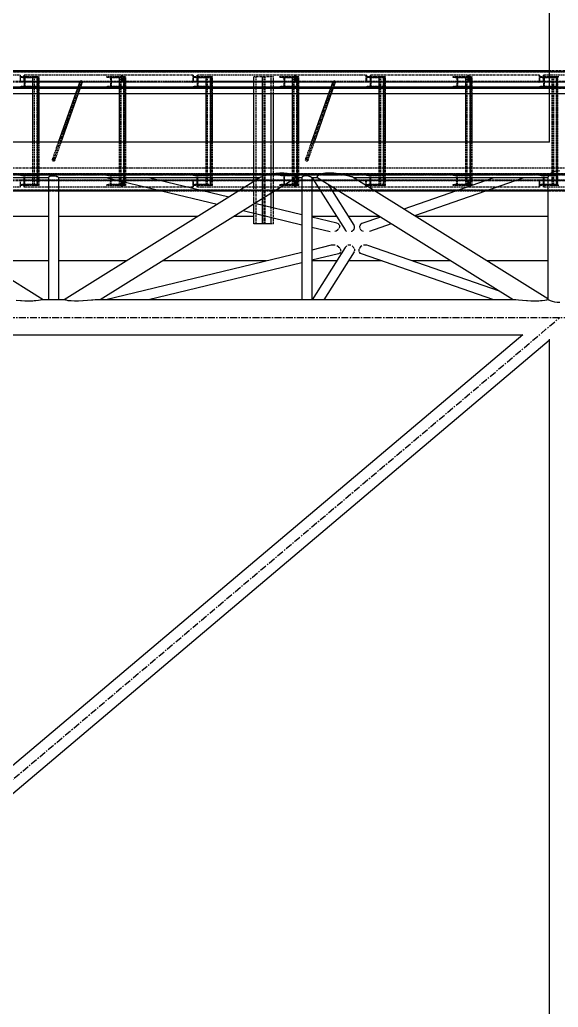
# Model space of a CAD drawing. Header units: millimetres. Extents: x 5143 to 30813, y 232 to 21408.
# Drawn here: x 9479 to 10095, y 16503 to 17630 of the extents above; entities that cross this region are included whole.
import ezdxf

# ---------------------------------------------------------------- set-up
doc = ezdxf.new("R2010")
doc.units = ezdxf.units.MM
doc.header["$LTSCALE"] = 0.25
for name, pattern in [('CENTER', [50.8, 31.75, -6.35, 6.35, -6.35]), ('XKITLINE00', [0]), ('XKITLINE02', [4, 2, -2]), ('XKITLINE03', [6, 3, -1, 1, -1])]:
    doc.linetypes.add(name, pattern=pattern)

msp = doc.modelspace()

# ---------------------------------------------------------------- linework, layer by layer
at = {"color": 8, "linetype": 'XKITLINE00'}
for p, q in [((10084.2, 18911), (10084.2, 17490.6)), ((10084.5, 17490.6), (9008.6, 17490.6)), ((10090.5, 17457), (10087.9, 17456)), ((10090.7, 17457.1), (10090.5, 17457)), ((10093.3, 17457.7), (10090.7, 17457.1)), ((10096.4, 17457.6), (10093.3, 17457.7)), ((9506.2, 17310.6), (9282.1, 17450.2)), ((9512.5, 17450), (9282.4, 17450)), ((9512.8, 17450.8), (9512.5, 17450.4)), ((9512.5, 17450.4), (9512.5, 17310.6)), ((9513.3, 17451.1), (9512.8, 17450.8)), ((9513.6, 17451.2), (9513.3, 17451.1)), ((9514.9, 17451.7), (9513.6, 17451.2)), ((9516.4, 17451.9), (9514.9, 17451.7)), ((9518.2, 17451.9), (9516.4, 17451.9)), ((9520, 17451.7), (9518.2, 17451.9)), ((9521.6, 17451.3), (9520, 17451.7)), ((9522, 17451.1), (9521.6, 17451.3)), ((9522.8, 17450.8), (9522, 17451.1)), ((9523.6, 17450.4), (9522.8, 17450.8)), ((9523.6, 17450.4), (9523.8, 17450.2)), ((9523.9, 17450.1), (9523.8, 17450.2)), ((9523.9, 17450.1), (9523.9, 17310.6)), ((9754, 17450), (9523.9, 17450)), ((9754.9, 17450.5), (9530.2, 17310.6)), ((9795.5, 17450.1), (9571.5, 17310.6)), ((9704.8, 17419.3), (9577.9, 17450)), ((9718.3, 17427.7), (9626.4, 17450)), ((9755.9, 17451.1), (9754.9, 17450.5)), ((9758.8, 17452.1), (9756.1, 17451.2)), ((9760.5, 17452.5), (9758.8, 17452.1)), ((9762.5, 17453.1), (9760.5, 17452.5)), ((9767, 17454), (9762.5, 17453.1)), ((9770.6, 17454.5), (9767, 17454)), ((9771.8, 17454.7), (9770.6, 17454.5)), ((9776.7, 17455.1), (9771.8, 17454.7)), ((9781.2, 17455.1), (9776.7, 17455.1)), ((9785, 17454.6), (9781.2, 17455.1)), ((9785.2, 17454.5), (9785, 17454.6)), ((9788.4, 17453.9), (9785.2, 17454.5)), ((9790.9, 17452.9), (9788.4, 17453.9)), ((9791.4, 17452.5), (9790.9, 17452.9)), ((9792.9, 17451.9), (9791.4, 17452.5)), ((9794.1, 17451.1), (9792.9, 17451.9)), ((9794.2, 17451), (9794.1, 17451.1)), ((9795.2, 17450.4), (9794.2, 17451)), ((9795.2, 17450.4), (9795.1, 17450.2)), ((9795.5, 17450.1), (9795.1, 17450.2)), ((9801.6, 17450), (9795.3, 17450)), ((9801.9, 17450.8), (9801.6, 17450.4)), ((9801.6, 17450.4), (9801.6, 17310.6)), ((9802.4, 17451.1), (9801.9, 17450.8)), ((9802.7, 17451.3), (9802.4, 17451.1)), ((9803.9, 17451.7), (9802.7, 17451.3)), ((9805.5, 17452), (9803.9, 17451.7)), ((9807.3, 17452), (9805.5, 17452)), ((9809.1, 17451.7), (9807.3, 17452)), ((9810.6, 17451.3), (9809.1, 17451.7)), ((9811.1, 17451.1), (9810.6, 17451.3)), ((9811.9, 17450.9), (9811.1, 17451.1)), ((9812.7, 17450.4), (9811.9, 17450.9)), ((9812.7, 17450.4), (9812.9, 17450.2)), ((9813, 17450.1), (9812.9, 17450.2)), ((9813, 17450.1), (9813, 17310.6)), ((9819.2, 17450), (9813, 17450)), ((9813.4, 17450), (9851.1, 17390.3)), ((9819.1, 17451.1), (9818.7, 17450.9)), ((9818.7, 17450.9), (9818.8, 17450.3)), ((10043.1, 17310.6), (9818.8, 17450.3)), ((9819.3, 17451.7), (9819.1, 17451.1)), ((9820.6, 17452.6), (9819.3, 17451.7)), ((9822.4, 17453.6), (9820.6, 17452.6)), ((9825.3, 17454.4), (9822.4, 17453.6)), ((9826.4, 17454.6), (9825.3, 17454.4)), ((9828.8, 17455), (9826.4, 17454.6)), ((9833.1, 17455.2), (9828.8, 17455)), ((9838.1, 17455), (9833.1, 17455.2)), ((9841, 17454.6), (9838.1, 17455)), ((9843.4, 17454.3), (9841, 17454.6)), ((9848.4, 17453.5), (9843.4, 17454.3)), ((9852.4, 17452.6), (9848.4, 17453.5)), ((9853.1, 17452.4), (9852.4, 17452.6)), ((9856.7, 17451.5), (9853.1, 17452.4)), ((9858, 17451.1), (9856.7, 17451.5)), ((9859.1, 17450.8), (9858, 17451.1)), ((9860.2, 17450.2), (9859.1, 17450.8)), ((9860.2, 17450.2), (9860.2, 17450.2)), ((10082.7, 17311.6), (9860.2, 17450.2)), ((10082.7, 17450), (9860.5, 17450)), ((10020.8, 17450), (9918, 17414.2)), ((10055.4, 17450), (9930.4, 17406.5)), ((10082.9, 17451.1), (10082.7, 17450.7)), ((10082.7, 17450.7), (10082.7, 17311.6)), ((10083.1, 17451.7), (10082.9, 17451.1)), ((10083.8, 17452.6), (10083.1, 17451.7)), ((10084.1, 17453), (10083.8, 17452.6)), ((10085.7, 17454.5), (10084.1, 17453)), ((10085.9, 17454.6), (10085.7, 17454.5)), ((10087.9, 17456), (10085.9, 17454.6)), ((9831.8, 17442.2), (9861, 17395.9)), ((9801.6, 17395.9), (9734.5, 17412.1)), ((9801.6, 17407.6), (9748.1, 17420.6)), ((9512.5, 17405.7), (9353.5, 17405.7)), ((9682.9, 17405.7), (9523.9, 17405.7)), ((9746.9, 17405.7), (9724.2, 17405.7)), ((9841.4, 17405.7), (9813, 17405.7)), ((9841.7, 17397.9), (9813, 17404.9)), ((9890.4, 17405.7), (9854.9, 17405.7)), ((9891.5, 17405), (9870.2, 17397.6)), ((10082.7, 17405.7), (9931.7, 17405.7)), ((9834, 17388.1), (9813, 17393.1)), ((9840.8, 17389), (9839.3, 17388.5)), ((9842.3, 17390.1), (9840.8, 17389)), ((9843.4, 17397.3), (9841.7, 17397.9)), ((9842.5, 17390.3), (9842.3, 17390.1)), ((9843.6, 17391.5), (9842.5, 17390.3)), ((9843.4, 17397.3), (9843.7, 17396.9)), ((9844.4, 17396.3), (9843.7, 17396.9)), ((9844.6, 17393.4), (9844.1, 17392.1)), ((9844.4, 17396.3), (9844.7, 17395.5)), ((9844.9, 17394.9), (9844.6, 17393.7)), ((9844.6, 17393.7), (9844.6, 17393.4)), ((9851.1, 17390.3), (9851.2, 17390.1)), ((9851.2, 17390.1), (9852.2, 17389.1)), ((9853.2, 17388.5), (9852.2, 17389.1)), ((9860.2, 17389.9), (9858.8, 17388.7)), ((9860.3, 17390.1), (9860.2, 17389.9)), ((9861.1, 17391.3), (9860.3, 17390.1)), ((9861, 17395.9), (9861.2, 17395.5)), ((9861.2, 17391.5), (9861.1, 17391.3)), ((9861.4, 17394.9), (9861.6, 17394.5)), ((9861.6, 17392.9), (9861.4, 17392.1)), ((9861.6, 17394.5), (9861.6, 17393.7)), ((9861.6, 17393.7), (9861.6, 17392.9)), ((9867.7, 17394.9), (9867.5, 17393.9)), ((9867.5, 17393.9), (9867.6, 17393.7)), ((9867.6, 17393.7), (9867.8, 17392.3)), ((9868.8, 17396.7), (9867.8, 17395.5)), ((9867.8, 17392.3), (9867.9, 17392.1)), ((9868.3, 17391.5), (9868.7, 17390.8)), ((9869.5, 17390.2), (9868.7, 17390.8)), ((9869.2, 17396.9), (9868.8, 17396.7)), ((9870.2, 17397.6), (9869.2, 17396.9)), ((9870.2, 17389.4), (9869.5, 17390.2)), ((9872.1, 17388.4), (9870.2, 17389.4)), ((9903.9, 17397.2), (9878.8, 17388.5)), ((9858.8, 17388.7), (9858.2, 17388.5)), ((9878.8, 17388.5), (9878.8, 17388.5)), ((9835.3, 17372.8), (9813, 17367.4)), ((9851.2, 17370.3), (9813.4, 17310.6)), ((9837.5, 17373.1), (9835.3, 17372.8)), ((9839.7, 17372.9), (9837.5, 17373.1)), ((9839.9, 17372.8), (9839.7, 17372.9)), ((9841.8, 17372.1), (9841.8, 17372.2)), ((9843.5, 17371), (9841.8, 17372.1)), ((9843.5, 17371), (9843.6, 17370.8)), ((9845, 17369.5), (9843.6, 17370.8)), ((9845, 17369.5), (9845.2, 17369.1)), ((9845.5, 17368.5), (9845.8, 17367.9)), ((9845.8, 17367.9), (9845.9, 17367.3)), ((9845.9, 17367.3), (9846.2, 17366.3)), ((9851.6, 17370.8), (9851.2, 17370.3)), ((9852.2, 17371.6), (9851.6, 17370.8)), ((9852.9, 17372.2), (9852.2, 17371.6)), ((9855.2, 17373.1), (9854.4, 17372.8)), ((9857, 17373), (9855.2, 17373.1)), ((9857.6, 17372.8), (9857, 17373)), ((9860.1, 17371.4), (9859.1, 17372.2)), ((9860.1, 17371.4), (9860.5, 17370.8)), ((9860.5, 17370.8), (9861.2, 17370)), ((9861.2, 17370), (9861.6, 17369.1)), ((9861.9, 17366.8), (9861.6, 17365.7)), ((9861.8, 17368.5), (9861.8, 17368.4)), ((9861.8, 17368.4), (9861.9, 17367.3)), ((9861.9, 17367.3), (9861.9, 17366.8)), ((9866.7, 17367.3), (9866.6, 17366.5)), ((9866.6, 17366.5), (9866.9, 17365.7)), ((9866.8, 17368.5), (9866.7, 17368.1)), ((9866.7, 17368.1), (9866.7, 17367.3)), ((9867.4, 17369.7), (9867.1, 17369.1)), ((9868.5, 17370.9), (9867.4, 17369.7)), ((9868.7, 17371.2), (9868.5, 17370.9)), ((9870.2, 17372.2), (9868.7, 17371.2)), ((9872.5, 17373), (9872.1, 17372.8)), ((9874.7, 17373.1), (9872.5, 17373)), ((9876.4, 17372.8), (9874.7, 17373.1)), ((10027.6, 17320.3), (9876.9, 17372.7)), ((9801.6, 17364.6), (9577.9, 17310.6)), ((9843.4, 17363), (9813, 17355.7)), ((9861.4, 17365.3), (9826.8, 17310.6)), ((9844.9, 17363.8), (9843.4, 17363)), ((9845.1, 17364), (9844.9, 17363.8)), ((9845.9, 17364.9), (9845.1, 17364)), ((9845.9, 17365.1), (9845.9, 17364.9)), ((9846.2, 17366.3), (9846, 17365.7)), ((9867.1, 17365.1), (9867.1, 17365.1)), ((9867.1, 17365.1), (9868.1, 17364)), ((9868.1, 17364), (9868.2, 17363.9)), ((9869.8, 17363.1), (9868.2, 17363.9)), ((10020.8, 17310.6), (9869.8, 17363.1)), ((9512.5, 17354.9), (9435.1, 17354.9)), ((9601.3, 17354.9), (9523.9, 17354.9)), ((9801.6, 17352.9), (9626.4, 17310.6)), ((9761.2, 17354.9), (9642.6, 17354.9)), ((9841.4, 17354.9), (9813, 17354.9)), ((9893.5, 17354.9), (9854.8, 17354.9)), ((9972, 17354.9), (9928.2, 17354.9)), ((10082.7, 17354.9), (10013.3, 17354.9)), ((9502.7, 17310.2), (9501, 17309.8)), ((9503.3, 17310.3), (9502.7, 17310.2)), ((9505, 17310.5), (9503.3, 17310.3)), ((9505.3, 17310.6), (9505, 17310.5)), ((9513.6, 17310.6), (9505.2, 17310.6)), ((9505.6, 17310.6), (9505.3, 17310.6)), ((9513.3, 17310.6), (9513.1, 17310.6)), ((9513.6, 17310.6), (9513.3, 17310.6)), ((9514.9, 17310.5), (9513.6, 17310.6)), ((9516.4, 17310.4), (9514.9, 17310.5)), ((9518.2, 17310.4), (9516.4, 17310.4)), ((9520, 17310.5), (9518.2, 17310.4)), ((9521.6, 17310.6), (9520, 17310.5)), ((9530.4, 17310.6), (9521.6, 17310.6)), ((9522, 17310.6), (9521.6, 17310.6)), ((9521.9, 17310.6), (9521.8, 17310.6)), ((9522.4, 17310.6), (9522, 17310.6)), ((9531.1, 17310.4), (9530.3, 17310.6)), ((9530.4, 17310.6), (9530.3, 17310.6)), ((9532, 17310.3), (9531.1, 17310.4)), ((9532.7, 17310), (9532, 17310.3)), ((9534.9, 17309.5), (9532.7, 17310)), ((9561.6, 17310.1), (9556.7, 17309.6)), ((9563, 17310.3), (9561.6, 17310.1)), ((9565.6, 17310.4), (9563, 17310.3)), ((9568.5, 17310.6), (9565.6, 17310.4)), ((9802.7, 17310.6), (9567.9, 17310.6)), ((9568.7, 17310.6), (9568.5, 17310.6)), ((9568.9, 17310.6), (9568.7, 17310.6)), ((9802.4, 17310.6), (9802.2, 17310.6)), ((9802.7, 17310.6), (9802.4, 17310.6)), ((9803.9, 17310.5), (9802.7, 17310.6)), ((9805.5, 17310.4), (9803.9, 17310.5)), ((9807.3, 17310.4), (9805.5, 17310.4)), ((9809.1, 17310.5), (9807.3, 17310.4)), ((9810.6, 17310.6), (9809.1, 17310.5)), ((10045.1, 17310.6), (9810.6, 17310.6)), ((9811.1, 17310.6), (9810.6, 17310.6)), ((9811, 17310.6), (9810.9, 17310.6)), ((9811.5, 17310.6), (9811.1, 17310.6)), ((10044.7, 17310.6), (10044.4, 17310.6)), ((10046.1, 17310.5), (10044.7, 17310.6)), ((10049.1, 17310.3), (10046.1, 17310.5)), ((10049.2, 17310.3), (10049.1, 17310.3)), ((10053.6, 17309.8), (10049.2, 17310.3)), ((10080.9, 17310.3), (10079.2, 17309.8)), ((10081.4, 17310.3), (10080.9, 17310.3)), ((10083.1, 17310.5), (10081.4, 17310.3)), ((10082.7, 17311.6), (10082.8, 17311.5)), ((10082.8, 17311.5), (10083.1, 17310.6)), ((10083.8, 17310.3), (10083.1, 17310.5)), ((10084.1, 17310.1), (10083.8, 17310.3)), ((10085.7, 17309.4), (10084.1, 17310.1)), ((9480.2, 17309.3), (9475.5, 17309.7)), ((9481.3, 17309.3), (9480.2, 17309.3)), ((9485.2, 17309), (9481.3, 17309.3)), ((9490.1, 17308.9), (9485.2, 17309)), ((9494.3, 17309), (9490.1, 17308.9)), ((9496, 17309.3), (9494.3, 17309)), ((9498, 17309.4), (9496, 17309.3)), ((9501, 17309.8), (9498, 17309.4)), ((9537.4, 17309.3), (9534.9, 17309.5)), ((9538.1, 17309.2), (9537.4, 17309.3)), ((9541.9, 17308.9), (9538.1, 17309.2)), ((9546.5, 17309), (9541.9, 17308.9)), ((9551.7, 17309.3), (9546.5, 17309)), ((9552, 17309.3), (9551.7, 17309.3)), ((9556.7, 17309.6), (9552, 17309.3)), ((10058.3, 17309.4), (10053.6, 17309.8)), ((10059.6, 17309.3), (10058.3, 17309.4)), ((10063.3, 17309), (10059.6, 17309.3)), ((10068.2, 17308.9), (10063.3, 17309)), ((10072.4, 17309.1), (10068.2, 17308.9)), ((10074.2, 17309.3), (10072.4, 17309.1)), ((10076.1, 17309.4), (10074.2, 17309.3)), ((10079.2, 17309.8), (10076.1, 17309.4)), ((10085.9, 17309.3), (10085.7, 17309.4)), ((10087.9, 17308.5), (10085.9, 17309.3)), ((10090.5, 17307.8), (10087.9, 17308.5)), ((10090.7, 17307.8), (10090.5, 17307.8)), ((10093.3, 17307.4), (10090.7, 17307.8)), ((10096.4, 17307.5), (10093.3, 17307.4)), ((10053.5, 17270), (9008.6, 17270)), ((10054.3, 17270.7), (9231.7, 16576.2)), ((10084.2, 17265.7), (10084.2, 15856.1)), ((10084.2, 17264), (9250.5, 16560.3))]:
    msp.add_line(p, q, dxfattribs=at)
at = {"color": 7, "linetype": 'XKITLINE00'}
for p, q in [((10084.2, 17571.9), (9120.4, 17571.9)), ((9523.8, 17490.6), (9547.6, 17558.1)), ((9812.8, 17490.6), (9836.6, 17558.1)), ((9545.4, 17551.9), (9259.5, 17551.9)), ((9526.9, 17490.6), (9550.3, 17557)), ((9834.4, 17551.9), (9548.5, 17551.9)), ((9816, 17490.6), (9839.4, 17557)), ((10084.2, 17551.9), (9837.6, 17551.9)), ((9543.2, 17545.7), (9257.3, 17545.7)), ((9494.5, 17490.6), (9494.5, 17545.7)), ((9500, 17490.6), (9500, 17545.7)), ((9501.7, 17490.6), (9501.7, 17545.7)), ((9832.2, 17545.7), (9546.4, 17545.7)), ((9593.4, 17490.6), (9593.4, 17545.7)), ((9598.8, 17490.6), (9598.8, 17545.7)), ((9600.6, 17490.6), (9600.6, 17545.7)), ((9692.3, 17490.6), (9692.3, 17545.7)), ((9697.7, 17490.6), (9697.7, 17545.7)), ((9699.5, 17490.6), (9699.5, 17545.7)), ((9746.9, 17490.6), (9746.9, 17545.7)), ((9766.7, 17490.6), (9766.7, 17545.7)), ((9766.8, 17490.6), (9766.8, 17545.7)), ((9769.3, 17490.6), (9769.3, 17545.7)), ((9769.5, 17490.6), (9769.5, 17545.7)), ((9791.2, 17490.6), (9791.2, 17545.7)), ((9796.6, 17490.6), (9796.6, 17545.7)), ((9798.4, 17490.6), (9798.4, 17545.7)), ((10084.2, 17545.7), (9835.4, 17545.7)), ((9890.1, 17490.6), (9890.1, 17545.7)), ((9895.5, 17490.6), (9895.5, 17545.7)), ((9897.3, 17490.6), (9897.3, 17545.7)), ((9988.9, 17490.6), (9988.9, 17545.7)), ((9994.4, 17490.6), (9994.4, 17545.7)), ((9996.2, 17490.6), (9996.2, 17545.7)), ((9512.5, 17434.5), (9432.7, 17434.5)), ((9642, 17434.5), (9523.9, 17434.5)), ((9729.1, 17434.5), (9690.5, 17434.5)), ((9801.6, 17434.5), (9770.4, 17434.5)), ((9823.2, 17434.5), (9813, 17434.5)), ((9844.1, 17434.5), (9836.7, 17434.5)), ((9976.2, 17434.5), (9885.4, 17434.5)), ((10082.7, 17434.5), (10010.9, 17434.5)), ((9766.7, 17416.1), (9766.7, 17432.1)), ((9766.8, 17416), (9766.8, 17432.2)), ((9769.3, 17415.4), (9769.3, 17433.8)), ((9769.5, 17415.4), (9769.5, 17433.9)), ((9746.9, 17397.2), (9746.9, 17409.1)), ((9766.7, 17397.2), (9766.7, 17404.3)), ((9766.8, 17397.2), (9766.8, 17404.3)), ((9766.8, 17397.2), (9746.9, 17397.2))]:
    msp.add_line(p, q, dxfattribs=at)
at = {"color": 3, "linetype": 'XKITLINE02'}
for p, q in [((10481.5, 17570.5), (9120.4, 17570.5)), ((10482.3, 17571), (9120.9, 17571)), ((10108.6, 17571.9), (10084.2, 17571.9)), ((9479.9, 17567.2), (9398.4, 17567.2)), ((9485.8, 17559.2), (9398.4, 17559.2)), ((9485.8, 17560), (9399, 17560)), ((9500, 17565.2), (9479.6, 17565.2)), ((9479.6, 17565.2), (9479.6, 17564.5)), ((9484.4, 17564.1), (9479.6, 17564.5)), ((9494.5, 17564.5), (9479.6, 17564.5)), ((9595.7, 17560), (9479.8, 17560)), ((9548.3, 17560), (9479.8, 17560)), ((9479.8, 17560), (9479.8, 17559.2)), ((9596.1, 17559.2), (9479.8, 17559.2)), ((9479.9, 17567.2), (9479.9, 17560)), ((9596.1, 17567.2), (9484.2, 17567.2)), ((9484.2, 17567.2), (9484.2, 17560)), ((9484.4, 17564.1), (9484.4, 17554.2)), ((9499.3, 17564.1), (9484.4, 17564.1)), ((9484.7, 17567.2), (9484.7, 17559.2)), ((9551, 17559.2), (9484.7, 17559.2)), ((9485.1, 17565.2), (9485.1, 17553.2)), ((9485.8, 17560), (9485.8, 17559.2)), ((9494.5, 17545.7), (9494.5, 17565.2)), ((9501.7, 17565.2), (9494.5, 17565.2)), ((9494.5, 17565.2), (9494.5, 17564.5)), ((9499.3, 17564.1), (9494.5, 17564.5)), ((9494.6, 17441.2), (9494.6, 17565.2)), ((9496.2, 17441.2), (9496.2, 17565.2)), ((9496.3, 17441.2), (9496.3, 17565.2)), ((9499.3, 17564.1), (9499.3, 17554.2)), ((9499.4, 17441.2), (9499.4, 17565.2)), ((9500, 17545.7), (9500, 17565.2)), ((9500, 17565.2), (9500, 17553.2)), ((9500.9, 17441.2), (9500.9, 17565.2)), ((9501.7, 17545.7), (9501.7, 17565.2)), ((9547.6, 17558.1), (9548.1, 17559.6)), ((9548.5, 17560.2), (9548.1, 17559.6)), ((9548.1, 17559.6), (9548.1, 17558.9)), ((9548.1, 17558.9), (9548.4, 17558.3)), ((9549.1, 17557.9), (9548.4, 17558.3)), ((9549.2, 17560.5), (9548.5, 17560.2)), ((9549.9, 17560.5), (9549.2, 17560.5)), ((9550.6, 17560), (9549.9, 17560.5)), ((9550.5, 17558.1), (9549.9, 17557.8)), ((9550.3, 17557), (9550.9, 17558.7)), ((9550.9, 17558.7), (9550.5, 17558.1)), ((9550.6, 17560), (9551, 17559.4)), ((9551, 17559.4), (9550.9, 17558.7)), ((9598.8, 17565.2), (9578.5, 17565.2)), ((9578.5, 17565.2), (9578.5, 17564.5)), ((9583.3, 17564.1), (9578.5, 17564.5)), ((9593.4, 17564.5), (9578.5, 17564.5)), ((9583.3, 17564.1), (9583.3, 17554.2)), ((9598.2, 17564.1), (9583.3, 17564.1)), ((9583.9, 17565.2), (9583.9, 17553.2)), ((9591.2, 17560), (9591.2, 17559.2)), ((9593.4, 17545.7), (9593.4, 17565.2)), ((9600.6, 17565.2), (9593.4, 17565.2)), ((9593.4, 17565.2), (9593.4, 17564.5)), ((9598.2, 17564.1), (9593.4, 17564.5)), ((9593.5, 17441.2), (9593.5, 17565.2)), ((9595.1, 17441.2), (9595.1, 17565.2)), ((9595.2, 17441.2), (9595.2, 17565.2)), ((9595.7, 17567.2), (9595.7, 17560)), ((9596.1, 17567.2), (9596.1, 17559.2)), ((9677.7, 17567.2), (9596.1, 17567.2)), ((9596.1, 17567.2), (9596.1, 17559.2)), ((9683.6, 17559.2), (9596.1, 17559.2)), ((9596.8, 17567.2), (9596.8, 17560)), ((9683.6, 17560), (9596.8, 17560)), ((9598.2, 17564.1), (9598.2, 17554.2)), ((9598.3, 17441.2), (9598.3, 17565.2)), ((9598.8, 17545.7), (9598.8, 17565.2)), ((9598.8, 17565.2), (9598.8, 17553.2)), ((9599.8, 17441.2), (9599.8, 17565.2)), ((9600.6, 17545.7), (9600.6, 17565.2)), ((9602.7, 17560), (9602.7, 17559.2)), ((9677, 17567.2), (9677, 17559.2)), ((9697.7, 17565.2), (9677.4, 17565.2)), ((9677.4, 17565.2), (9677.4, 17564.5)), ((9682.1, 17564.1), (9677.4, 17564.5)), ((9692.3, 17564.5), (9677.4, 17564.5)), ((9793.4, 17560), (9677.5, 17560)), ((9781, 17560), (9677.5, 17560)), ((9677.5, 17560), (9677.5, 17559.2)), ((9793.9, 17559.2), (9677.5, 17559.2)), ((9677.7, 17567.2), (9677.7, 17560)), ((9793.9, 17567.2), (9681.9, 17567.2)), ((9681.9, 17567.2), (9681.9, 17560)), ((9682.1, 17564.1), (9682.1, 17554.2)), ((9697, 17564.1), (9682.1, 17564.1)), ((9682.4, 17567.2), (9682.4, 17559.2)), ((9682.8, 17565.2), (9682.8, 17553.2)), ((9683.6, 17560), (9683.6, 17559.2)), ((9692.3, 17545.7), (9692.3, 17565.2)), ((9699.5, 17565.2), (9692.3, 17565.2)), ((9692.3, 17565.2), (9692.3, 17564.5)), ((9697, 17564.1), (9692.3, 17564.5)), ((9692.4, 17441.2), (9692.4, 17565.2)), ((9694, 17441.2), (9694, 17565.2)), ((9694.1, 17441.2), (9694.1, 17565.2)), ((9697, 17564.1), (9697, 17554.2)), ((9697.2, 17441.2), (9697.2, 17565.2)), ((9697.7, 17545.7), (9697.7, 17565.2)), ((9697.7, 17565.2), (9697.7, 17553.2)), ((9698.7, 17441.2), (9698.7, 17565.2)), ((9699.5, 17545.7), (9699.5, 17565.2)), ((9769.5, 17565.2), (9746.9, 17565.2)), ((9746.9, 17545.7), (9746.9, 17565.2)), ((9747, 17397.2), (9747, 17565.2)), ((9749.6, 17397.2), (9749.6, 17565.2)), ((9749.7, 17397.2), (9749.7, 17565.2)), ((9756.6, 17397.2), (9756.6, 17565.2)), ((9757.2, 17397.2), (9757.2, 17565.2)), ((9759.1, 17397.2), (9759.1, 17565.2)), ((9759.8, 17397.2), (9759.8, 17565.2)), ((9766.7, 17545.7), (9766.7, 17565.2)), ((9766.8, 17545.7), (9766.8, 17565.2)), ((9769.3, 17545.7), (9769.3, 17565.2)), ((9769.5, 17545.7), (9769.5, 17565.2)), ((9796.6, 17565.2), (9776.3, 17565.2)), ((9776.3, 17565.2), (9776.3, 17564.5)), ((9781, 17564.1), (9776.3, 17564.5)), ((9791.2, 17564.5), (9776.3, 17564.5)), ((9781, 17564.1), (9781, 17554.2)), ((9795.9, 17564.1), (9781, 17564.1)), ((9781.7, 17565.2), (9781.7, 17553.2)), ((9789, 17560), (9789, 17559.2)), ((9791.2, 17545.7), (9791.2, 17565.2)), ((9798.4, 17565.2), (9791.2, 17565.2)), ((9791.2, 17565.2), (9791.2, 17564.5)), ((9795.9, 17564.1), (9791.2, 17564.5)), ((9791.3, 17441.2), (9791.3, 17565.2)), ((9792.9, 17441.2), (9792.9, 17565.2)), ((9793, 17441.2), (9793, 17565.2)), ((9793.4, 17567.2), (9793.4, 17560)), ((9793.9, 17567.2), (9793.9, 17559.2)), ((9875.5, 17567.2), (9793.9, 17567.2)), ((9793.9, 17567.2), (9793.9, 17559.2)), ((9881.4, 17559.2), (9793.9, 17559.2)), ((9837, 17559.2), (9793.9, 17559.2)), ((9794.6, 17567.2), (9794.6, 17560)), ((9881.4, 17560), (9794.6, 17560)), ((9795.9, 17564.1), (9795.9, 17554.2)), ((9796.1, 17441.2), (9796.1, 17565.2)), ((9796.6, 17545.7), (9796.6, 17565.2)), ((9796.6, 17565.2), (9796.6, 17553.2)), ((9797.6, 17441.2), (9797.6, 17565.2)), ((9798.4, 17545.7), (9798.4, 17565.2)), ((9800.5, 17560), (9800.5, 17559.2)), ((9836.6, 17558.1), (9837.1, 17559.6)), ((9837.5, 17560.2), (9837.1, 17559.6)), ((9837.1, 17559.6), (9837.1, 17558.9)), ((9837.1, 17558.9), (9837.5, 17558.3)), ((9838.2, 17560.5), (9837.5, 17560.2)), ((9838.1, 17557.9), (9837.5, 17558.3)), ((9839, 17560.5), (9838.2, 17560.5)), ((9839.6, 17558.1), (9838.9, 17557.8)), ((9839.6, 17560), (9839, 17560.5)), ((9839.4, 17557), (9840, 17558.7)), ((9839.6, 17560), (9840, 17559.4)), ((9840, 17558.7), (9839.6, 17558.1)), ((9840, 17559.4), (9840, 17558.7)), ((9874.8, 17567.2), (9874.8, 17559.2)), ((9895.5, 17565.2), (9875.2, 17565.2)), ((9875.2, 17565.2), (9875.2, 17564.5)), ((9879.9, 17564.1), (9875.2, 17564.5)), ((9890.1, 17564.5), (9875.2, 17564.5)), ((9991.2, 17560), (9875.3, 17560)), ((9875.3, 17560), (9875.3, 17559.2)), ((9991.7, 17559.2), (9875.3, 17559.2)), ((9875.5, 17567.2), (9875.5, 17560)), ((9991.7, 17567.2), (9879.7, 17567.2)), ((9879.7, 17567.2), (9879.7, 17560)), ((9879.9, 17564.1), (9879.9, 17554.2)), ((9894.8, 17564.1), (9879.9, 17564.1)), ((9880.2, 17567.2), (9880.2, 17559.2)), ((9880.6, 17565.2), (9880.6, 17553.2)), ((9881.4, 17560), (9881.4, 17559.2)), ((9890.1, 17545.7), (9890.1, 17565.2)), ((9897.3, 17565.2), (9890.1, 17565.2)), ((9890.1, 17565.2), (9890.1, 17564.5)), ((9894.8, 17564.1), (9890.1, 17564.5)), ((9890.2, 17441.2), (9890.2, 17565.2)), ((9891.7, 17441.2), (9891.7, 17565.2)), ((9891.8, 17441.2), (9891.8, 17565.2)), ((9894.8, 17564.1), (9894.8, 17554.2)), ((9895, 17441.2), (9895, 17565.2)), ((9895.5, 17545.7), (9895.5, 17565.2)), ((9895.5, 17565.2), (9895.5, 17553.2)), ((9896.4, 17441.2), (9896.4, 17565.2)), ((9897.3, 17545.7), (9897.3, 17565.2)), ((9994.4, 17565.2), (9974, 17565.2)), ((9974, 17565.2), (9974, 17564.5)), ((9978.8, 17564.1), (9974, 17564.5)), ((9988.9, 17564.5), (9974, 17564.5)), ((9978.8, 17564.1), (9978.8, 17554.2)), ((9993.7, 17564.1), (9978.8, 17564.1)), ((9979.5, 17565.2), (9979.5, 17553.2)), ((9986.8, 17560), (9986.8, 17559.2)), ((9988.9, 17565.2), (9988.9, 17564.5)), ((9988.9, 17545.7), (9988.9, 17565.2)), ((9996.2, 17565.2), (9988.9, 17565.2)), ((9993.7, 17564.1), (9988.9, 17564.5)), ((9989, 17441.2), (9989, 17565.2)), ((9990.6, 17441.2), (9990.6, 17565.2)), ((9990.7, 17441.2), (9990.7, 17565.2)), ((9991.2, 17567.2), (9991.2, 17560)), ((10073.2, 17567.2), (9991.7, 17567.2)), ((9991.7, 17567.2), (9991.7, 17559.2)), ((9991.7, 17567.2), (9991.7, 17559.2)), ((10079.1, 17559.2), (9991.7, 17559.2)), ((9992.3, 17567.2), (9992.3, 17560)), ((10079.1, 17560), (9992.3, 17560)), ((9993.7, 17564.1), (9993.7, 17554.2)), ((9993.8, 17441.2), (9993.8, 17565.2)), ((9994.4, 17565.2), (9994.4, 17553.2)), ((9994.4, 17545.7), (9994.4, 17565.2)), ((9995.3, 17441.2), (9995.3, 17565.2)), ((9996.2, 17545.7), (9996.2, 17565.2)), ((9998.2, 17560), (9998.2, 17559.2)), ((10072.6, 17567.2), (10072.6, 17559.2)), ((10093.3, 17565.2), (10072.9, 17565.2)), ((10072.9, 17565.2), (10072.9, 17564.5)), ((10077.7, 17564.1), (10072.9, 17564.5)), ((10087.8, 17564.5), (10072.9, 17564.5)), ((10087.3, 17560), (10073.1, 17560)), ((10073.1, 17560), (10073.1, 17559.2)), ((10189.5, 17559.2), (10073.1, 17559.2)), ((10073.2, 17567.2), (10073.2, 17560)), ((10087.3, 17567.2), (10077.5, 17567.2)), ((10077.5, 17567.2), (10077.5, 17560)), ((10077.7, 17564.1), (10077.7, 17554.2)), ((10092.6, 17564.1), (10077.7, 17564.1)), ((10078, 17567.2), (10078, 17559.2)), ((10087.3, 17559.2), (10078, 17559.2)), ((10078.4, 17565.2), (10078.4, 17553.2)), ((10079.1, 17560), (10079.1, 17559.2)), ((10189.5, 17567.2), (10087.3, 17567.2)), ((10189, 17560), (10087.3, 17560)), ((10087.8, 17565.2), (10087.8, 17564.5)), ((10087.8, 17441.2), (10087.8, 17565.2)), ((10095.1, 17565.2), (10087.8, 17565.2)), ((10092.6, 17564.1), (10087.8, 17564.5)), ((10087.9, 17441.2), (10087.9, 17565.2)), ((10089.5, 17441.2), (10089.5, 17565.2)), ((10089.6, 17441.2), (10089.6, 17565.2)), ((10092.6, 17564.1), (10092.6, 17554.2)), ((10092.7, 17441.2), (10092.7, 17565.2)), ((10093.3, 17565.2), (10093.3, 17553.2)), ((10093.3, 17441.2), (10093.3, 17565.2)), ((10094.2, 17441.2), (10094.2, 17565.2)), ((10481.5, 17553.3), (9120.4, 17553.3)), ((10482.3, 17552.7), (9120.9, 17552.7)), ((10247.6, 17553.2), (9126.6, 17553.2)), ((10248.4, 17552.3), (9126.7, 17552.3)), ((9484.4, 17554.2), (9479.6, 17553.9)), ((9479.6, 17553.9), (9479.6, 17553.2)), ((9494.5, 17553.9), (9479.6, 17553.9)), ((9500, 17553.2), (9479.6, 17553.2)), ((9499.3, 17554.2), (9484.4, 17554.2)), ((9499.3, 17554.2), (9494.5, 17553.9)), ((9494.5, 17553.9), (9494.5, 17553.2)), ((9548.5, 17551.9), (9545.4, 17551.9)), ((9549.9, 17557.8), (9549.1, 17557.9)), ((9583.3, 17554.2), (9578.5, 17553.9)), ((9578.5, 17553.9), (9578.5, 17553.2)), ((9593.4, 17553.9), (9578.5, 17553.9)), ((9598.8, 17553.2), (9578.5, 17553.2)), ((9598.2, 17554.2), (9583.3, 17554.2)), ((9598.2, 17554.2), (9593.4, 17553.9)), ((9593.4, 17553.9), (9593.4, 17553.2)), ((9682.1, 17554.2), (9677.4, 17553.9)), ((9677.4, 17553.9), (9677.4, 17553.2)), ((9692.3, 17553.9), (9677.4, 17553.9)), ((9697.7, 17553.2), (9677.4, 17553.2)), ((9697, 17554.2), (9682.1, 17554.2)), ((9697, 17554.2), (9692.3, 17553.9)), ((9692.3, 17553.9), (9692.3, 17553.2)), ((9781, 17554.2), (9776.3, 17553.9)), ((9776.3, 17553.9), (9776.3, 17553.2)), ((9791.2, 17553.9), (9776.3, 17553.9)), ((9796.6, 17553.2), (9776.3, 17553.2)), ((9795.9, 17554.2), (9781, 17554.2)), ((9795.9, 17554.2), (9791.2, 17553.9)), ((9791.2, 17553.9), (9791.2, 17553.2)), ((9837.6, 17551.9), (9834.4, 17551.9)), ((9838.9, 17557.8), (9838.1, 17557.9)), ((9879.9, 17554.2), (9875.2, 17553.9)), ((9875.2, 17553.9), (9875.2, 17553.2)), ((9890.1, 17553.9), (9875.2, 17553.9)), ((9895.5, 17553.2), (9875.2, 17553.2)), ((9894.8, 17554.2), (9879.9, 17554.2)), ((9894.8, 17554.2), (9890.1, 17553.9)), ((9890.1, 17553.9), (9890.1, 17553.2)), ((9978.8, 17554.2), (9974, 17553.9)), ((9974, 17553.9), (9974, 17553.2)), ((9988.9, 17553.9), (9974, 17553.9)), ((9994.4, 17553.2), (9974, 17553.2)), ((9993.7, 17554.2), (9978.8, 17554.2)), ((9993.7, 17554.2), (9988.9, 17553.9)), ((9988.9, 17553.9), (9988.9, 17553.2)), ((10077.7, 17554.2), (10072.9, 17553.9)), ((10072.9, 17553.9), (10072.9, 17553.2)), ((10087.8, 17553.9), (10072.9, 17553.9)), ((10093.3, 17553.2), (10072.9, 17553.2)), ((10092.6, 17554.2), (10077.7, 17554.2)), ((10108.6, 17551.9), (10084.2, 17551.9)), ((10493.8, 17553.2), (10087.3, 17553.2)), ((10493.6, 17552.3), (10087.3, 17552.3)), ((10092.6, 17554.2), (10087.8, 17553.9)), ((10087.8, 17553.9), (10087.8, 17553.2)), ((10493.8, 17545.7), (9128.1, 17545.7)), ((9546.4, 17545.7), (9543.2, 17545.7)), ((9835.4, 17545.7), (9832.2, 17545.7)), ((10108.6, 17545.7), (10084.2, 17545.7)), ((9494.5, 17441.2), (9494.5, 17490.6)), ((9500, 17441.2), (9500, 17490.6)), ((9501.7, 17441.2), (9501.7, 17490.6)), ((9516.8, 17470.7), (9523.8, 17490.6)), ((9519.6, 17469.8), (9526.9, 17490.6)), ((9593.4, 17441.2), (9593.4, 17490.6)), ((9598.8, 17441.2), (9598.8, 17490.6)), ((9600.6, 17441.2), (9600.6, 17490.6)), ((9692.3, 17441.2), (9692.3, 17490.6)), ((9697.7, 17441.2), (9697.7, 17490.6)), ((9699.5, 17441.2), (9699.5, 17490.6)), ((9746.9, 17409.1), (9746.9, 17490.6)), ((9766.7, 17432.1), (9766.7, 17490.6)), ((9766.8, 17432.2), (9766.8, 17490.6)), ((9769.3, 17433.8), (9769.3, 17490.6)), ((9769.5, 17433.9), (9769.5, 17490.6)), ((9791.2, 17441.2), (9791.2, 17490.6)), ((9796.6, 17441.2), (9796.6, 17490.6)), ((9798.4, 17441.2), (9798.4, 17490.6)), ((9805.9, 17470.7), (9812.8, 17490.6)), ((9808.7, 17469.8), (9816, 17490.6)), ((9890.1, 17441.2), (9890.1, 17490.6)), ((9895.5, 17441.2), (9895.5, 17490.6)), ((9897.3, 17441.2), (9897.3, 17490.6)), ((9988.9, 17441.2), (9988.9, 17490.6)), ((9994.4, 17441.2), (9994.4, 17490.6)), ((9996.2, 17441.2), (9996.2, 17490.6)), ((9517.2, 17471.3), (9516.8, 17470.7)), ((9516.8, 17470), (9516.8, 17470.7)), ((9516.8, 17470), (9517.1, 17469.4)), ((9517.8, 17469), (9517.1, 17469.4)), ((9517.9, 17471.6), (9517.2, 17471.3)), ((9518.5, 17468.9), (9517.8, 17469)), ((9518.6, 17471.6), (9517.9, 17471.6)), ((9519.2, 17469.2), (9518.5, 17468.9)), ((9519.3, 17471.2), (9518.6, 17471.6)), ((9519.6, 17469.8), (9519.2, 17469.2)), ((9519.3, 17471.2), (9519.6, 17470.5)), ((9519.6, 17469.8), (9519.6, 17470.5)), ((9805.8, 17470), (9805.9, 17470.7)), ((9805.8, 17470), (9806.2, 17469.4)), ((9806.3, 17471.3), (9805.9, 17470.7)), ((9806.9, 17469), (9806.2, 17469.4)), ((9806.9, 17471.6), (9806.3, 17471.3)), ((9807.7, 17471.6), (9806.9, 17471.6)), ((9807.6, 17468.9), (9806.9, 17469)), ((9808.3, 17469.2), (9807.6, 17468.9)), ((9808.4, 17471.2), (9807.7, 17471.6)), ((9808.7, 17469.8), (9808.3, 17469.2)), ((9808.4, 17471.2), (9808.7, 17470.5)), ((9808.7, 17469.8), (9808.7, 17470.5)), ((10493.8, 17460.7), (9126.6, 17460.7)), ((10482.3, 17454.5), (9117.3, 17454.5)), ((10481.5, 17453.1), (9118.9, 17453.1)), ((10482.3, 17453.6), (9119.3, 17453.6)), ((10493.8, 17453.2), (9126.6, 17453.2)), ((10493.6, 17454), (9126.8, 17454)), ((9485.8, 17447.2), (9398.4, 17447.2)), ((9485.8, 17446.4), (9399, 17446.4)), ((9500, 17453.2), (9479.6, 17453.2)), ((9479.6, 17453.2), (9479.6, 17452.5)), ((9484.4, 17452.1), (9479.6, 17452.5)), ((9494.5, 17452.5), (9479.6, 17452.5)), ((9596.1, 17447.2), (9479.8, 17447.2)), ((9479.8, 17447.2), (9479.8, 17446.4)), ((9595.7, 17446.4), (9479.8, 17446.4)), ((9479.9, 17446.4), (9479.9, 17439.2)), ((9484.2, 17446.4), (9484.2, 17439.2)), ((9484.4, 17442.2), (9484.4, 17452.1)), ((9499.3, 17452.1), (9484.4, 17452.1)), ((9484.7, 17447.2), (9484.7, 17439.2)), ((9485.1, 17441.2), (9485.1, 17453.2)), ((9485.8, 17447.2), (9485.8, 17446.4)), ((9494.5, 17453.2), (9494.5, 17452.5)), ((9499.3, 17452.1), (9494.5, 17452.5)), ((9499.3, 17452.1), (9499.3, 17442.2)), ((9500, 17441.2), (9500, 17453.2)), ((9598.8, 17453.2), (9578.5, 17453.2)), ((9578.5, 17453.2), (9578.5, 17452.5)), ((9583.3, 17452.1), (9578.5, 17452.5)), ((9593.4, 17452.5), (9578.5, 17452.5)), ((9583.3, 17442.2), (9583.3, 17452.1)), ((9598.2, 17452.1), (9583.3, 17452.1)), ((9583.9, 17441.2), (9583.9, 17453.2)), ((9591.2, 17447.2), (9591.2, 17446.4)), ((9593.4, 17453.2), (9593.4, 17452.5)), ((9598.2, 17452.1), (9593.4, 17452.5)), ((9595.7, 17446.4), (9595.7, 17439.2)), ((9596.1, 17447.2), (9596.1, 17439.2)), ((9683.6, 17447.2), (9596.1, 17447.2)), ((9596.1, 17447.2), (9596.1, 17439.2)), ((9683.6, 17446.4), (9596.8, 17446.4)), ((9596.8, 17446.4), (9596.8, 17439.2)), ((9598.2, 17452.1), (9598.2, 17442.2)), ((9598.8, 17453.2), (9598.8, 17441.2)), ((9602.7, 17447.2), (9602.7, 17446.4)), ((9677, 17447.2), (9677, 17439.2)), ((9697.7, 17453.2), (9677.4, 17453.2)), ((9677.4, 17453.2), (9677.4, 17452.5)), ((9682.1, 17452.1), (9677.4, 17452.5)), ((9692.3, 17452.5), (9677.4, 17452.5)), ((9793.9, 17447.2), (9677.5, 17447.2)), ((9677.5, 17447.2), (9677.5, 17446.4)), ((9793.4, 17446.4), (9677.5, 17446.4)), ((9677.7, 17446.4), (9677.7, 17439.2)), ((9681.9, 17446.4), (9681.9, 17439.2)), ((9682.1, 17442.2), (9682.1, 17452.1)), ((9697, 17452.1), (9682.1, 17452.1)), ((9682.4, 17447.2), (9682.4, 17439.2)), ((9682.8, 17441.2), (9682.8, 17453.2)), ((9683.6, 17447.2), (9683.6, 17446.4)), ((9692.3, 17453.2), (9692.3, 17452.5)), ((9697, 17452.1), (9692.3, 17452.5)), ((9697, 17452.1), (9697, 17442.2)), ((9697.7, 17441.2), (9697.7, 17453.2)), ((9796.6, 17453.2), (9776.3, 17453.2)), ((9776.3, 17453.2), (9776.3, 17452.5)), ((9781, 17452.1), (9776.3, 17452.5)), ((9791.2, 17452.5), (9776.3, 17452.5)), ((9781, 17452.1), (9781, 17442.2)), ((9795.9, 17452.1), (9781, 17452.1)), ((9781.7, 17441.2), (9781.7, 17453.2)), ((9789, 17447.2), (9789, 17446.4)), ((9791.2, 17453.2), (9791.2, 17452.5)), ((9795.9, 17452.1), (9791.2, 17452.5)), ((9793.4, 17446.4), (9793.4, 17439.2)), ((9793.9, 17447.2), (9793.9, 17439.2)), ((9881.4, 17447.2), (9793.9, 17447.2)), ((9793.9, 17447.2), (9793.9, 17439.2)), ((9881.4, 17446.4), (9794.6, 17446.4)), ((9794.6, 17446.4), (9794.6, 17439.2)), ((9795.9, 17452.1), (9795.9, 17442.2)), ((9796.6, 17441.2), (9796.6, 17453.2)), ((9800.5, 17447.2), (9800.5, 17446.4)), ((9874.8, 17439.2), (9874.8, 17447.2)), ((9895.5, 17453.2), (9875.2, 17453.2)), ((9875.2, 17453.2), (9875.2, 17452.5)), ((9879.9, 17452.1), (9875.2, 17452.5)), ((9890.1, 17452.5), (9875.2, 17452.5)), ((9991.7, 17447.2), (9875.3, 17447.2)), ((9875.3, 17447.2), (9875.3, 17446.4)), ((9991.2, 17446.4), (9875.3, 17446.4)), ((9875.5, 17439.2), (9875.5, 17446.4)), ((9879.7, 17446.4), (9879.7, 17439.2)), ((9879.9, 17442.2), (9879.9, 17452.1)), ((9894.8, 17452.1), (9879.9, 17452.1)), ((9880.2, 17447.2), (9880.2, 17439.2)), ((9880.6, 17441.2), (9880.6, 17453.2)), ((9881.4, 17447.2), (9881.4, 17446.4)), ((9890.1, 17453.2), (9890.1, 17452.5)), ((9894.8, 17452.1), (9890.1, 17452.5)), ((9894.8, 17452.1), (9894.8, 17442.2)), ((9895.5, 17441.2), (9895.5, 17453.2)), ((9994.4, 17453.2), (9974, 17453.2)), ((9974, 17453.2), (9974, 17452.5)), ((9978.8, 17452.1), (9974, 17452.5)), ((9988.9, 17452.5), (9974, 17452.5)), ((9978.8, 17442.2), (9978.8, 17452.1)), ((9993.7, 17452.1), (9978.8, 17452.1)), ((9979.5, 17441.2), (9979.5, 17453.2)), ((9986.8, 17447.2), (9986.8, 17446.4)), ((9988.9, 17453.2), (9988.9, 17452.5)), ((9993.7, 17452.1), (9988.9, 17452.5)), ((9991.2, 17446.4), (9991.2, 17439.2)), ((10079.1, 17447.2), (9991.7, 17447.2)), ((9991.7, 17447.2), (9991.7, 17439.2)), ((9991.7, 17447.2), (9991.7, 17439.2)), ((10079.1, 17446.4), (9992.3, 17446.4)), ((9992.3, 17446.4), (9992.3, 17439.2)), ((9993.7, 17452.1), (9993.7, 17442.2)), ((9994.4, 17441.2), (9994.4, 17453.2)), ((9998.2, 17447.2), (9998.2, 17446.4)), ((10072.6, 17447.2), (10072.6, 17439.2)), ((10093.3, 17453.2), (10072.9, 17453.2)), ((10072.9, 17453.2), (10072.9, 17452.5)), ((10077.7, 17452.1), (10072.9, 17452.5)), ((10087.8, 17452.5), (10072.9, 17452.5)), ((10189.5, 17447.2), (10073.1, 17447.2)), ((10073.1, 17447.2), (10073.1, 17446.4)), ((10189, 17446.4), (10073.1, 17446.4)), ((10073.2, 17446.4), (10073.2, 17439.2)), ((10077.5, 17446.4), (10077.5, 17439.2)), ((10077.7, 17442.2), (10077.7, 17452.1)), ((10092.6, 17452.1), (10077.7, 17452.1)), ((10078, 17447.2), (10078, 17439.2)), ((10078.4, 17441.2), (10078.4, 17453.2)), ((10079.1, 17447.2), (10079.1, 17446.4)), ((10087.8, 17453.2), (10087.8, 17452.5)), ((10092.6, 17452.1), (10087.8, 17452.5)), ((10092.6, 17452.1), (10092.6, 17442.2)), ((10093.3, 17453.2), (10093.3, 17441.2)), ((10481.5, 17435.9), (9136.8, 17435.9)), ((10482.3, 17435.3), (9138.3, 17435.3)), ((9479.9, 17439.2), (9398.4, 17439.2)), ((9484.4, 17442.2), (9479.6, 17441.9)), ((9479.6, 17441.9), (9479.6, 17441.2)), ((9494.5, 17441.9), (9479.6, 17441.9)), ((9500, 17441.2), (9479.6, 17441.2)), ((9596.1, 17439.2), (9484.2, 17439.2)), ((9499.3, 17442.2), (9484.4, 17442.2)), ((9499.3, 17442.2), (9494.5, 17441.9)), ((9494.5, 17441.9), (9494.5, 17441.2)), ((9501.7, 17441.2), (9494.5, 17441.2)), ((9523.9, 17434.5), (9512.5, 17434.5)), ((9583.3, 17442.2), (9578.5, 17441.9)), ((9578.5, 17441.9), (9578.5, 17441.2)), ((9593.4, 17441.9), (9578.5, 17441.9)), ((9598.8, 17441.2), (9578.5, 17441.2)), ((9598.2, 17442.2), (9583.3, 17442.2)), ((9598.2, 17442.2), (9593.4, 17441.9)), ((9593.4, 17441.9), (9593.4, 17441.2)), ((9600.6, 17441.2), (9593.4, 17441.2)), ((9677.7, 17439.2), (9596.1, 17439.2)), ((9690.5, 17434.5), (9642, 17434.5)), ((9682.1, 17442.2), (9677.4, 17441.9)), ((9677.4, 17441.9), (9677.4, 17441.2)), ((9692.3, 17441.9), (9677.4, 17441.9)), ((9697.7, 17441.2), (9677.4, 17441.2)), ((9793.9, 17439.2), (9681.9, 17439.2)), ((9697, 17442.2), (9682.1, 17442.2)), ((9697, 17442.2), (9692.3, 17441.9)), ((9692.3, 17441.9), (9692.3, 17441.2)), ((9699.5, 17441.2), (9692.3, 17441.2)), ((9770.4, 17434.5), (9729.1, 17434.5)), ((9781, 17442.2), (9776.3, 17441.9)), ((9776.3, 17441.9), (9776.3, 17441.2)), ((9791.2, 17441.9), (9776.3, 17441.9)), ((9796.6, 17441.2), (9776.3, 17441.2)), ((9795.9, 17442.2), (9781, 17442.2)), ((9795.9, 17442.2), (9791.2, 17441.9)), ((9791.2, 17441.9), (9791.2, 17441.2)), ((9798.4, 17441.2), (9791.2, 17441.2)), ((9875.5, 17439.2), (9793.9, 17439.2)), ((9813, 17434.5), (9801.6, 17434.5)), ((9836.7, 17434.5), (9823.2, 17434.5)), ((9885.4, 17434.5), (9844.1, 17434.5)), ((9879.9, 17442.2), (9875.2, 17441.9)), ((9875.2, 17441.9), (9875.2, 17441.2)), ((9890.1, 17441.9), (9875.2, 17441.9)), ((9895.5, 17441.2), (9875.2, 17441.2)), ((9991.7, 17439.2), (9879.7, 17439.2)), ((9894.8, 17442.2), (9879.9, 17442.2)), ((9894.8, 17442.2), (9890.1, 17441.9)), ((9890.1, 17441.9), (9890.1, 17441.2)), ((9897.3, 17441.2), (9890.1, 17441.2)), ((9978.8, 17442.2), (9974, 17441.9)), ((9974, 17441.9), (9974, 17441.2)), ((9988.9, 17441.9), (9974, 17441.9)), ((9994.4, 17441.2), (9974, 17441.2)), ((10010.9, 17434.5), (9976.2, 17434.5)), ((9993.7, 17442.2), (9978.8, 17442.2)), ((9993.7, 17442.2), (9988.9, 17441.9)), ((9988.9, 17441.9), (9988.9, 17441.2)), ((9996.2, 17441.2), (9988.9, 17441.2)), ((10073.2, 17439.2), (9991.7, 17439.2)), ((10077.7, 17442.2), (10072.9, 17441.9)), ((10072.9, 17441.9), (10072.9, 17441.2)), ((10087.8, 17441.9), (10072.9, 17441.9)), ((10093.3, 17441.2), (10072.9, 17441.2)), ((10189.5, 17439.2), (10077.5, 17439.2)), ((10092.6, 17442.2), (10077.7, 17442.2)), ((10110, 17434.5), (10082.7, 17434.5)), ((10092.6, 17442.2), (10087.8, 17441.9)), ((10087.8, 17441.9), (10087.8, 17441.2)), ((10095.1, 17441.2), (10087.8, 17441.2)), ((9766.7, 17404.3), (9766.7, 17416.1)), ((9766.8, 17404.3), (9766.8, 17416)), ((9769.3, 17397.2), (9769.3, 17415.4)), ((9769.5, 17397.2), (9769.5, 17415.4)), ((9769.5, 17397.2), (9766.8, 17397.2))]:
    msp.add_line(p, q, dxfattribs=at)
at = {"color": 1, "linetype": 'XKITLINE03'}
for p, q in [((9596.1, 17559.2), (9484.7, 17559.2)), ((9500, 17441.2), (9500, 17565.2)), ((9518.2, 17470.3), (9549.5, 17559.2)), ((9677, 17559.2), (9596.1, 17559.2)), ((9598.8, 17441.2), (9598.8, 17565.2)), ((9793.9, 17559.2), (9682.4, 17559.2)), ((9697.7, 17441.2), (9697.7, 17565.2)), ((9756.8, 17397.2), (9756.8, 17565.2)), ((9874.8, 17559.2), (9793.9, 17559.2)), ((9796.6, 17441.2), (9796.6, 17565.2)), ((9807.3, 17470.3), (9838.6, 17559.2)), ((9991.7, 17559.2), (9880.2, 17559.2)), ((9895.5, 17441.2), (9895.5, 17565.2)), ((10072.6, 17559.2), (9991.7, 17559.2)), ((9994.4, 17441.2), (9994.4, 17565.2)), ((10189.5, 17559.2), (10078, 17559.2)), ((10093.3, 17441.2), (10093.3, 17565.2)), ((10493.8, 17553.2), (9129.6, 17553.2)), ((9485.1, 17553.2), (9500, 17553.2)), ((9583.9, 17553.2), (9598.8, 17553.2)), ((9682.8, 17553.2), (9697.7, 17553.2)), ((9781.7, 17553.2), (9796.6, 17553.2)), ((9880.6, 17553.2), (9895.5, 17553.2)), ((9979.5, 17553.2), (9994.4, 17553.2)), ((10078.4, 17553.2), (10093.3, 17553.2)), ((9129.6, 17453.2), (10493.8, 17453.2)), ((9484.7, 17447.2), (9596.1, 17447.2)), ((9485.1, 17453.2), (9500, 17453.2)), ((9583.9, 17453.2), (9598.8, 17453.2)), ((9596.1, 17447.2), (9677, 17447.2)), ((9682.4, 17447.2), (9793.9, 17447.2)), ((9682.8, 17453.2), (9697.7, 17453.2)), ((9781.7, 17453.2), (9796.6, 17453.2)), ((9793.9, 17447.2), (9874.8, 17447.2)), ((9880.2, 17447.2), (9991.7, 17447.2)), ((9880.6, 17453.2), (9895.5, 17453.2)), ((9979.5, 17453.2), (9994.4, 17453.2)), ((9991.7, 17447.2), (10072.6, 17447.2)), ((10078, 17447.2), (10189.5, 17447.2)), ((10078.4, 17453.2), (10093.3, 17453.2))]:
    msp.add_line(p, q, dxfattribs=at)
at = {"color": 8, "linetype": 'CENTER'}
for p, q in [((8366.9, 15830.3), (10096.4, 17290.3)), ((9008.6, 17290.3), (10454.1, 17290.3))]:
    msp.add_line(p, q, dxfattribs=at)
at = {"color": 1, "linetype": 'XKITLINE00'}
for centre in [(9484.7, 17559.2), (9500, 17565.2), (9549.5, 17559.2), (9596.1, 17559.2), (9596.1, 17559.2), (9598.8, 17565.2), (9677, 17559.2), (9682.4, 17559.2), (9697.7, 17565.2), (9756.8, 17565.2), (9793.9, 17559.2), (9793.9, 17559.2), (9796.6, 17565.2), (9838.6, 17559.2), (9874.8, 17559.2), (9880.2, 17559.2), (9895.5, 17565.2), (9991.7, 17559.2), (9991.7, 17559.2), (9994.4, 17565.2), (10072.6, 17559.2), (10078, 17559.2), (10093.3, 17565.2), (9485.1, 17553.2), (9500, 17553.2), (9583.9, 17553.2), (9598.8, 17553.2), (9682.8, 17553.2), (9697.7, 17553.2), (9781.7, 17553.2), (9796.6, 17553.2), (9880.6, 17553.2), (9895.5, 17553.2), (9979.5, 17553.2), (9994.4, 17553.2), (10078.4, 17553.2), (10093.3, 17553.2), (9518.2, 17470.3), (9807.3, 17470.3), (9484.7, 17447.2), (9485.1, 17453.2), (9500, 17453.2), (9583.9, 17453.2), (9596.1, 17447.2), (9596.1, 17447.2), (9598.8, 17453.2), (9677, 17447.2), (9682.4, 17447.2), (9682.8, 17453.2), (9697.7, 17453.2), (9781.7, 17453.2), (9793.9, 17447.2), (9793.9, 17447.2), (9796.6, 17453.2), (9874.8, 17447.2), (9880.2, 17447.2), (9880.6, 17453.2), (9895.5, 17453.2), (9979.5, 17453.2), (9991.7, 17447.2), (9991.7, 17447.2), (9994.4, 17453.2), (10072.6, 17447.2), (10078, 17447.2), (10078.4, 17453.2), (10093.3, 17453.2), (9500, 17441.2), (9598.8, 17441.2), (9697.7, 17441.2), (9796.6, 17441.2), (9895.5, 17441.2), (9994.4, 17441.2), (10093.3, 17441.2), (9756.8, 17397.2)]:
    msp.add_circle(centre, 0.05, dxfattribs=at)

doc.saveas('drawing.dxf')
